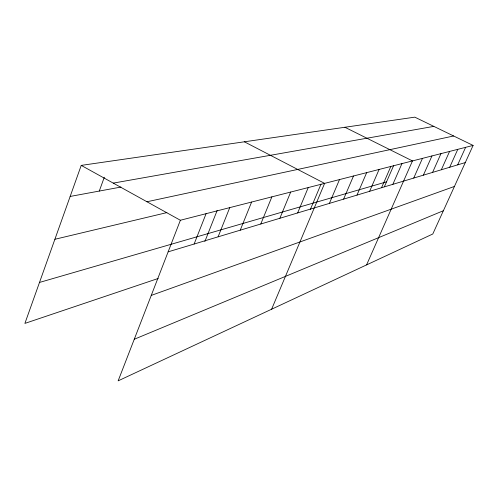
<?xml version="1.0" encoding="UTF-8"?>
<svg xmlns="http://www.w3.org/2000/svg" width="498" height="498" viewBox="0 0 498 498"><rect width="100%" height="100%" fill="white"/><g stroke="black" fill="none" stroke-linecap="round" stroke-linejoin="round"><path stroke-width="0.75" d="M473.1 145.422L180.376 220.253L118.144 380.846L432.787 233.998L473.1 145.422L414.809 117.154L81.23 165.392L24.9 323.401L158.227 278.463M99.276 191.064L104.306 177.232M194.133 244.032L206.079 213.679M204.865 241.518L217.172 210.449M218.093 236.836L229.746 207.629M240.235 230.182L251.615 202.045M260.771 224.013L271.871 196.866M279.857 218.28L290.695 192.047M297.648 212.932L308.237 187.565M310.322 209.54L321.005 184.136M271.615 309.221L324.615 183.382L244.362 141.799M329.39 203.396L339.505 179.573M343.608 199.125L353.499 175.993M356.991 195.104L366.677 172.625M369.622 191.313L379.103 169.451M381.555 187.727L390.843 166.45M384.4 186.731L393.65 165.56M392.854 184.335L401.948 163.612M366.584 264.892L412.475 160.922L344.909 127.264M413.726 178.06L422.46 158.364M423.387 175.159L431.953 155.942M432.575 172.401L440.979 153.633M441.334 169.768L449.582 151.436M449.688 167.26L457.787 149.338M457.668 164.863L465.618 147.333M134.261 339.256L443.382 210.722M151.249 295.407L454.431 186.439M168.131 251.845L465.294 162.572M39.504 282.441L386.535 181.838M54.886 239.283L166.886 212.602M146.954 201.758L453.641 135.985M70.156 196.442L120.939 187.061M113.251 183.115L433.826 126.38M81.23 165.392L180.376 220.253"/></g></svg>
